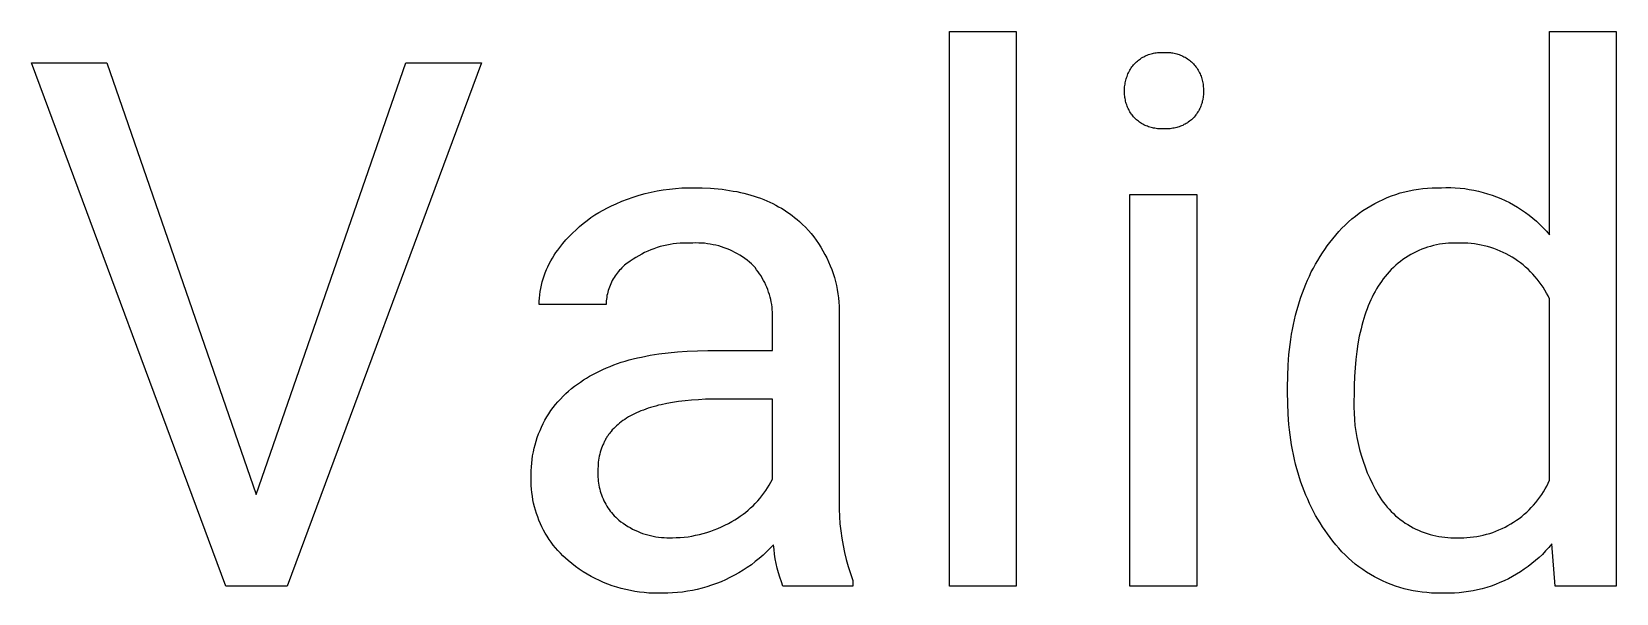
# Model space of a CAD drawing. Header units: millimetres. Extents: x -1656 to 3995, y -637 to 3312.
# Drawn here: x 2399.6 to 2512.8, y -387.8 to -347.7 of the extents above; entities that cross this region are included whole.
import ezdxf

# ---------------------------------------------------------------- set-up
doc = ezdxf.new("R2010")
doc.units = ezdxf.units.MM
doc.header["$MEASUREMENT"] = 0
doc.layers.add('Domyślny', color=7, linetype='Continuous', true_color=0x000000)

msp = doc.modelspace()

# ---------------------------------------------------------------- linework, layer by layer
at = {"layer": 'Domyślny'}
for p, q in [((2465.15, -387.29), (2465.15, -347.7)), ((2465.15, -347.7), (2469.91, -347.7)), ((2469.91, -347.7), (2469.91, -387.29)), ((2508.03, -362.2), (2508.03, -347.7)), ((2508.03, -347.7), (2512.79, -347.7)), ((2512.79, -347.7), (2512.79, -387.29)), ((2478.43, -349.92), (2478.5, -349.86)), ((2478.5, -349.86), (2478.57, -349.8)), ((2478.57, -349.8), (2478.64, -349.74)), ((2478.64, -349.74), (2478.72, -349.68)), ((2478.72, -349.68), (2478.79, -349.63)), ((2478.79, -349.63), (2478.87, -349.58)), ((2478.87, -349.58), (2478.95, -349.53)), ((2478.95, -349.53), (2479.03, -349.49)), ((2479.03, -349.49), (2479.11, -349.45)), ((2479.11, -349.45), (2479.2, -349.41)), ((2479.2, -349.41), (2479.28, -349.37)), ((2479.28, -349.37), (2479.37, -349.34)), ((2479.37, -349.34), (2479.46, -349.31)), ((2479.46, -349.31), (2479.55, -349.28)), ((2479.55, -349.28), (2479.64, -349.26)), ((2479.64, -349.26), (2479.73, -349.24)), ((2479.73, -349.24), (2479.82, -349.22)), ((2479.82, -349.22), (2479.91, -349.21)), ((2479.91, -349.21), (2480, -349.2)), ((2480, -349.2), (2480.09, -349.19)), ((2480.09, -349.19), (2480.18, -349.18)), ((2480.18, -349.18), (2480.28, -349.18)), ((2480.28, -349.18), (2480.37, -349.18)), ((2480.37, -349.18), (2480.46, -349.19)), ((2480.46, -349.19), (2480.56, -349.18)), ((2480.56, -349.18), (2480.65, -349.18)), ((2480.65, -349.18), (2480.74, -349.18)), ((2480.74, -349.18), (2480.83, -349.19)), ((2480.83, -349.19), (2480.93, -349.2)), ((2480.93, -349.2), (2481.02, -349.21)), ((2481.02, -349.21), (2481.11, -349.22)), ((2481.11, -349.22), (2481.2, -349.24)), ((2481.2, -349.24), (2481.29, -349.26)), ((2481.29, -349.26), (2481.38, -349.28)), ((2481.38, -349.28), (2481.47, -349.31)), ((2481.47, -349.31), (2481.56, -349.34)), ((2481.56, -349.34), (2481.65, -349.37)), ((2481.65, -349.37), (2481.73, -349.41)), ((2481.73, -349.41), (2481.82, -349.45)), ((2481.82, -349.45), (2481.9, -349.49)), ((2481.9, -349.49), (2481.98, -349.53)), ((2481.98, -349.53), (2482.06, -349.58)), ((2482.06, -349.58), (2482.14, -349.63)), ((2482.14, -349.63), (2482.22, -349.68)), ((2482.22, -349.68), (2482.29, -349.74)), ((2482.29, -349.74), (2482.37, -349.8)), ((2482.37, -349.8), (2482.44, -349.86)), ((2482.44, -349.86), (2482.51, -349.92)), ((2413.43, -387.29), (2399.56, -349.93)), ((2399.56, -349.93), (2404.94, -349.93)), ((2404.94, -349.93), (2415.6, -380.75)), ((2415.6, -380.75), (2426.3, -349.93)), ((2431.71, -349.93), (2417.81, -387.29)), ((2426.3, -349.93), (2431.71, -349.93)), ((2477.77, -351.08), (2477.79, -350.99)), ((2477.79, -350.99), (2477.83, -350.9)), ((2477.83, -350.9), (2477.86, -350.8)), ((2477.86, -350.8), (2477.9, -350.72)), ((2477.9, -350.72), (2477.94, -350.63)), ((2477.94, -350.63), (2477.98, -350.54)), ((2477.98, -350.54), (2478.03, -350.46)), ((2478.03, -350.46), (2478.08, -350.37)), ((2478.08, -350.37), (2478.13, -350.29)), ((2478.13, -350.29), (2478.18, -350.21)), ((2478.18, -350.21), (2478.24, -350.14)), ((2478.24, -350.14), (2478.3, -350.06)), ((2478.3, -350.06), (2478.37, -349.99)), ((2478.37, -349.99), (2478.43, -349.92)), ((2482.51, -349.92), (2482.57, -349.99)), ((2482.57, -349.99), (2482.64, -350.06)), ((2482.64, -350.06), (2482.7, -350.13)), ((2482.7, -350.13), (2482.75, -350.21)), ((2482.75, -350.21), (2482.81, -350.29)), ((2482.81, -350.29), (2482.86, -350.37)), ((2482.86, -350.37), (2482.91, -350.46)), ((2482.91, -350.46), (2482.96, -350.54)), ((2482.96, -350.54), (2483, -350.63)), ((2483, -350.63), (2483.05, -350.71)), ((2483.05, -350.71), (2483.08, -350.8)), ((2483.08, -350.8), (2483.12, -350.89)), ((2483.12, -350.89), (2483.15, -350.98)), ((2483.15, -350.98), (2483.18, -351.08)), ((2477.66, -351.65), (2477.67, -351.55)), ((2477.66, -351.75), (2477.66, -351.65)), ((2477.66, -351.84), (2477.66, -351.75)), ((2477.66, -351.94), (2477.66, -351.84)), ((2477.66, -352.03), (2477.66, -351.94)), ((2477.66, -352.12), (2477.66, -352.03)), ((2477.66, -352.21), (2477.66, -352.12)), ((2477.67, -351.55), (2477.69, -351.46)), ((2477.69, -351.46), (2477.7, -351.36)), ((2477.7, -351.36), (2477.72, -351.27)), ((2477.72, -351.27), (2477.74, -351.17)), ((2477.74, -351.17), (2477.77, -351.08)), ((2483.18, -351.08), (2483.2, -351.17)), ((2483.2, -351.17), (2483.23, -351.26)), ((2483.23, -351.26), (2483.25, -351.36)), ((2483.25, -351.36), (2483.26, -351.46)), ((2483.26, -351.46), (2483.27, -351.55)), ((2483.27, -351.55), (2483.28, -351.65)), ((2483.28, -351.65), (2483.29, -351.74)), ((2483.29, -351.74), (2483.29, -351.84)), ((2483.29, -351.84), (2483.29, -351.94)), ((2483.29, -351.94), (2483.29, -352.03)), ((2483.29, -352.03), (2483.29, -352.12)), ((2483.29, -352.12), (2483.29, -352.21)), ((2477.67, -352.3), (2477.66, -352.21)), ((2477.68, -352.39), (2477.67, -352.3)), ((2477.69, -352.48), (2477.68, -352.39)), ((2477.71, -352.57), (2477.69, -352.48)), ((2477.73, -352.66), (2477.71, -352.57)), ((2477.75, -352.75), (2477.73, -352.66)), ((2477.78, -352.84), (2477.75, -352.75)), ((2477.81, -352.93), (2477.78, -352.84)), ((2477.84, -353.01), (2477.81, -352.93)), ((2477.87, -353.1), (2477.84, -353.01)), ((2477.91, -353.18), (2477.87, -353.1)), ((2477.95, -353.26), (2477.91, -353.18)), ((2477.99, -353.34), (2477.95, -353.26)), ((2482.99, -353.26), (2482.95, -353.35)), ((2483.03, -353.18), (2482.99, -353.26)), ((2483.07, -353.1), (2483.03, -353.18)), ((2483.1, -353.01), (2483.07, -353.1)), ((2483.14, -352.93), (2483.1, -353.01)), ((2483.17, -352.84), (2483.14, -352.93)), ((2483.19, -352.75), (2483.17, -352.84)), ((2483.21, -352.67), (2483.19, -352.75)), ((2483.24, -352.58), (2483.21, -352.67)), ((2483.25, -352.49), (2483.24, -352.58)), ((2483.27, -352.4), (2483.25, -352.49)), ((2483.28, -352.3), (2483.27, -352.4)), ((2483.29, -352.21), (2483.28, -352.3)), ((2478.04, -353.42), (2477.99, -353.34)), ((2478.09, -353.5), (2478.04, -353.42)), ((2478.14, -353.58), (2478.09, -353.5)), ((2478.19, -353.65), (2478.14, -353.58)), ((2478.25, -353.72), (2478.19, -353.65)), ((2478.3, -353.79), (2478.25, -353.72)), ((2478.37, -353.86), (2478.3, -353.79)), ((2478.43, -353.93), (2478.37, -353.86)), ((2478.5, -353.99), (2478.43, -353.93)), ((2478.57, -354.05), (2478.5, -353.99)), ((2478.64, -354.1), (2478.57, -354.05)), ((2478.72, -354.16), (2478.64, -354.1)), ((2478.8, -354.21), (2478.72, -354.16)), ((2478.87, -354.26), (2478.8, -354.21)), ((2478.95, -354.3), (2478.87, -354.26)), ((2479.04, -354.35), (2478.95, -354.3)), ((2479.12, -354.39), (2479.04, -354.35)), ((2479.2, -354.42), (2479.12, -354.39)), ((2481.81, -354.39), (2481.73, -354.42)), ((2481.9, -354.34), (2481.81, -354.39)), ((2481.98, -354.3), (2481.9, -354.34)), ((2482.06, -354.26), (2481.98, -354.3)), ((2482.14, -354.21), (2482.06, -354.26)), ((2482.21, -354.16), (2482.14, -354.21)), ((2482.29, -354.1), (2482.21, -354.16)), ((2482.36, -354.05), (2482.29, -354.1)), ((2482.43, -353.99), (2482.36, -354.05)), ((2482.5, -353.93), (2482.43, -353.99)), ((2482.57, -353.86), (2482.5, -353.93)), ((2482.63, -353.8), (2482.57, -353.86)), ((2482.69, -353.72), (2482.63, -353.8)), ((2482.75, -353.65), (2482.69, -353.72)), ((2482.8, -353.58), (2482.75, -353.65)), ((2482.85, -353.5), (2482.8, -353.58)), ((2482.9, -353.42), (2482.85, -353.5)), ((2482.95, -353.35), (2482.9, -353.42)), ((2479.29, -354.46), (2479.2, -354.42)), ((2479.37, -354.49), (2479.29, -354.46)), ((2479.46, -354.52), (2479.37, -354.49)), ((2479.55, -354.54), (2479.46, -354.52)), ((2479.64, -354.57), (2479.55, -354.54)), ((2479.73, -354.59), (2479.64, -354.57)), ((2479.82, -354.6), (2479.73, -354.59)), ((2479.91, -354.62), (2479.82, -354.6)), ((2480, -354.63), (2479.91, -354.62)), ((2480.09, -354.63), (2480, -354.63)), ((2480.19, -354.64), (2480.09, -354.63)), ((2480.28, -354.64), (2480.19, -354.64)), ((2480.37, -354.64), (2480.28, -354.64)), ((2480.46, -354.63), (2480.37, -354.64)), ((2480.55, -354.64), (2480.46, -354.63)), ((2480.65, -354.64), (2480.55, -354.64)), ((2480.74, -354.64), (2480.65, -354.64)), ((2480.83, -354.63), (2480.74, -354.64)), ((2480.92, -354.63), (2480.83, -354.63)), ((2481.02, -354.62), (2480.92, -354.63)), ((2481.11, -354.6), (2481.02, -354.62)), ((2481.2, -354.59), (2481.11, -354.6)), ((2481.29, -354.57), (2481.2, -354.59)), ((2481.38, -354.54), (2481.29, -354.57)), ((2481.47, -354.52), (2481.38, -354.54)), ((2481.56, -354.49), (2481.47, -354.52)), ((2481.64, -354.46), (2481.56, -354.49)), ((2481.73, -354.42), (2481.64, -354.46)), ((2444.69, -359), (2445.13, -358.94)), ((2445.13, -358.94), (2445.57, -358.89)), ((2445.57, -358.89), (2446.01, -358.86)), ((2446.01, -358.86), (2446.45, -358.84)), ((2446.45, -358.84), (2446.89, -358.84)), ((2446.89, -358.84), (2447.48, -358.85)), ((2447.48, -358.85), (2448.06, -358.88)), ((2448.06, -358.88), (2448.34, -358.9)), ((2448.34, -358.9), (2448.62, -358.92)), ((2448.62, -358.92), (2448.89, -358.95)), ((2498.65, -358.94), (2498.97, -358.9)), ((2498.97, -358.9), (2499.3, -358.87)), ((2499.3, -358.87), (2499.63, -358.85)), ((2499.63, -358.85), (2499.96, -358.84)), ((2499.96, -358.84), (2500.29, -358.84)), ((2500.29, -358.84), (2500.62, -358.83)), ((2500.62, -358.83), (2500.96, -358.83)), ((2500.96, -358.83), (2501.29, -358.85)), ((2501.29, -358.85), (2501.63, -358.87)), ((2501.63, -358.87), (2501.96, -358.91)), ((2501.96, -358.91), (2502.29, -358.96)), ((2441, -360.13), (2441.32, -359.99)), ((2441.32, -359.99), (2441.72, -359.81)), ((2441.72, -359.81), (2442.13, -359.66)), ((2442.13, -359.66), (2442.55, -359.51)), ((2442.55, -359.51), (2442.97, -359.38)), ((2442.97, -359.38), (2443.4, -359.26)), ((2443.4, -359.26), (2443.82, -359.16)), ((2443.82, -359.16), (2444.26, -359.07)), ((2444.26, -359.07), (2444.69, -359)), ((2448.89, -358.95), (2449.16, -358.99)), ((2449.16, -358.99), (2449.43, -359.03)), ((2449.43, -359.03), (2449.69, -359.08)), ((2449.69, -359.08), (2449.95, -359.12)), ((2449.95, -359.12), (2450.2, -359.18)), ((2450.2, -359.18), (2450.45, -359.24)), ((2450.45, -359.24), (2450.7, -359.3)), ((2450.7, -359.3), (2450.94, -359.37)), ((2450.94, -359.37), (2451.18, -359.44)), ((2451.18, -359.44), (2451.41, -359.52)), ((2451.41, -359.52), (2451.64, -359.6)), ((2451.64, -359.6), (2451.87, -359.69)), ((2451.87, -359.69), (2452.09, -359.78)), ((2452.09, -359.78), (2452.31, -359.88)), ((2452.31, -359.88), (2452.52, -359.98)), ((2452.52, -359.98), (2452.73, -360.09)), ((2478.04, -387.29), (2478.04, -359.33)), ((2478.04, -359.33), (2482.81, -359.33)), ((2482.81, -359.33), (2482.81, -387.29)), ((2495.25, -360.13), (2495.54, -359.97)), ((2495.54, -359.97), (2495.83, -359.82)), ((2495.83, -359.82), (2496.13, -359.68)), ((2496.13, -359.68), (2496.43, -359.55)), ((2496.43, -359.55), (2496.74, -359.43)), ((2496.74, -359.43), (2497.05, -359.32)), ((2497.05, -359.32), (2497.36, -359.22)), ((2497.36, -359.22), (2497.68, -359.14)), ((2497.68, -359.14), (2498, -359.06)), ((2498, -359.06), (2498.32, -359)), ((2498.32, -359), (2498.65, -358.94)), ((2502.29, -358.96), (2502.62, -359.02)), ((2502.62, -359.02), (2502.95, -359.09)), ((2502.95, -359.09), (2503.28, -359.18)), ((2503.28, -359.18), (2503.6, -359.27)), ((2503.6, -359.27), (2503.92, -359.38)), ((2503.92, -359.38), (2504.23, -359.5)), ((2504.23, -359.5), (2504.54, -359.62)), ((2504.54, -359.62), (2504.85, -359.76)), ((2504.85, -359.76), (2505.15, -359.91)), ((2505.15, -359.91), (2505.45, -360.07)), ((2438.98, -361.39), (2439.25, -361.18)), ((2439.25, -361.18), (2439.52, -360.98)), ((2439.52, -360.98), (2439.81, -360.79)), ((2439.81, -360.79), (2440.1, -360.61)), ((2440.1, -360.61), (2440.39, -360.44)), ((2440.39, -360.44), (2440.7, -360.28)), ((2440.7, -360.28), (2441, -360.13)), ((2452.73, -360.09), (2452.93, -360.2)), ((2452.93, -360.2), (2453.14, -360.31)), ((2453.14, -360.31), (2453.33, -360.43)), ((2453.33, -360.43), (2453.53, -360.56)), ((2453.53, -360.56), (2453.71, -360.69)), ((2453.71, -360.69), (2453.9, -360.82)), ((2453.9, -360.82), (2454.08, -360.96)), ((2454.08, -360.96), (2454.26, -361.11)), ((2454.26, -361.11), (2454.43, -361.25)), ((2493.66, -361.29), (2493.9, -361.07)), ((2493.9, -361.07), (2494.16, -360.87)), ((2494.16, -360.87), (2494.42, -360.67)), ((2494.42, -360.67), (2494.69, -360.48)), ((2494.69, -360.48), (2494.97, -360.3)), ((2494.97, -360.3), (2495.25, -360.13)), ((2505.45, -360.07), (2505.74, -360.24)), ((2505.74, -360.24), (2506.02, -360.42)), ((2506.02, -360.42), (2506.3, -360.61)), ((2506.3, -360.61), (2506.57, -360.81)), ((2506.57, -360.81), (2506.83, -361.02)), ((2506.83, -361.02), (2507.09, -361.24)), ((2437.74, -362.57), (2437.97, -362.32)), ((2437.97, -362.32), (2438.21, -362.08)), ((2438.21, -362.08), (2438.46, -361.84)), ((2438.46, -361.84), (2438.71, -361.61)), ((2438.71, -361.61), (2438.98, -361.39)), ((2454.43, -361.25), (2454.64, -361.46)), ((2454.64, -361.46), (2454.85, -361.67)), ((2454.85, -361.67), (2455.06, -361.89)), ((2455.06, -361.89), (2455.25, -362.12)), ((2455.25, -362.12), (2455.44, -362.35)), ((2492.53, -362.49), (2492.74, -362.23)), ((2492.74, -362.23), (2492.96, -361.98)), ((2492.96, -361.98), (2493.18, -361.74)), ((2493.18, -361.74), (2493.41, -361.51)), ((2493.41, -361.51), (2493.66, -361.29)), ((2507.09, -361.24), (2507.33, -361.47)), ((2507.33, -361.47), (2507.57, -361.7)), ((2507.57, -361.7), (2507.81, -361.94)), ((2507.81, -361.94), (2508.03, -362.2)), ((2437.02, -363.47), (2437.16, -363.29)), ((2437.16, -363.29), (2437.3, -363.1)), ((2437.3, -363.1), (2437.52, -362.83)), ((2437.52, -362.83), (2437.74, -362.57)), ((2443.58, -363.38), (2443.36, -363.47)), ((2443.8, -363.28), (2443.58, -363.38)), ((2444.02, -363.2), (2443.8, -363.28)), ((2444.25, -363.12), (2444.02, -363.2)), ((2444.48, -363.05), (2444.25, -363.12)), ((2444.71, -362.99), (2444.48, -363.05)), ((2444.94, -362.94), (2444.71, -362.99)), ((2445.18, -362.9), (2444.94, -362.94)), ((2445.41, -362.86), (2445.18, -362.9)), ((2445.65, -362.83), (2445.41, -362.86)), ((2445.89, -362.81), (2445.65, -362.83)), ((2446.13, -362.8), (2445.89, -362.81)), ((2446.37, -362.79), (2446.13, -362.8)), ((2446.61, -362.8), (2446.37, -362.79)), ((2446.81, -362.79), (2446.61, -362.8)), ((2447.02, -362.78), (2446.81, -362.79)), ((2447.23, -362.79), (2447.02, -362.78)), ((2447.43, -362.8), (2447.23, -362.79)), ((2447.64, -362.81), (2447.43, -362.8)), ((2447.85, -362.84), (2447.64, -362.81)), ((2448.05, -362.87), (2447.85, -362.84)), ((2448.26, -362.91), (2448.05, -362.87)), ((2448.46, -362.95), (2448.26, -362.91)), ((2448.66, -363), (2448.46, -362.95)), ((2448.86, -363.06), (2448.66, -363)), ((2449.05, -363.13), (2448.86, -363.06)), ((2449.25, -363.2), (2449.05, -363.13)), ((2449.44, -363.28), (2449.25, -363.2)), ((2449.63, -363.37), (2449.44, -363.28)), ((2449.81, -363.46), (2449.63, -363.37)), ((2449.99, -363.56), (2449.81, -363.46)), ((2455.44, -362.35), (2455.61, -362.59)), ((2455.61, -362.59), (2455.78, -362.83)), ((2455.78, -362.83), (2455.95, -363.08)), ((2455.95, -363.08), (2456.1, -363.34)), ((2456.1, -363.34), (2456.24, -363.6)), ((2491.79, -363.5), (2491.96, -363.25)), ((2491.96, -363.25), (2492.14, -362.99)), ((2492.14, -362.99), (2492.33, -362.75)), ((2492.33, -362.75), (2492.53, -362.49)), ((2498.49, -363.42), (2498.29, -363.51)), ((2498.69, -363.32), (2498.49, -363.42)), ((2498.89, -363.24), (2498.69, -363.32)), ((2499.1, -363.16), (2498.89, -363.24)), ((2499.3, -363.09), (2499.1, -363.16)), ((2499.51, -363.03), (2499.3, -363.09)), ((2499.73, -362.97), (2499.51, -363.03)), ((2499.94, -362.93), (2499.73, -362.97)), ((2500.16, -362.88), (2499.94, -362.93)), ((2500.37, -362.85), (2500.16, -362.88)), ((2500.59, -362.83), (2500.37, -362.85)), ((2500.81, -362.81), (2500.59, -362.83)), ((2501.03, -362.8), (2500.81, -362.81)), ((2501.25, -362.79), (2501.03, -362.8)), ((2501.47, -362.8), (2501.25, -362.79)), ((2501.71, -362.79), (2501.47, -362.8)), ((2501.95, -362.8), (2501.71, -362.79)), ((2502.19, -362.81), (2501.95, -362.8)), ((2502.42, -362.83), (2502.19, -362.81)), ((2502.66, -362.86), (2502.42, -362.83)), ((2502.9, -362.89), (2502.66, -362.86)), ((2503.13, -362.94), (2502.9, -362.89)), ((2503.36, -362.99), (2503.13, -362.94)), ((2503.6, -363.05), (2503.36, -362.99)), ((2503.83, -363.12), (2503.6, -363.05)), ((2504.05, -363.19), (2503.83, -363.12)), ((2504.28, -363.28), (2504.05, -363.19)), ((2504.5, -363.37), (2504.28, -363.28)), ((2504.71, -363.47), (2504.5, -363.37)), ((2436.35, -364.69), (2436.45, -364.48)), ((2436.45, -364.48), (2436.55, -364.27)), ((2436.55, -364.27), (2436.66, -364.07)), ((2436.66, -364.07), (2436.77, -363.87)), ((2436.77, -363.87), (2436.89, -363.67)), ((2436.89, -363.67), (2437.02, -363.47)), ((2441.74, -364.56), (2441.65, -364.65)), ((2441.83, -364.47), (2441.74, -364.56)), ((2441.93, -364.38), (2441.83, -364.47)), ((2442.02, -364.3), (2441.93, -364.38)), ((2442.12, -364.23), (2442.02, -364.3)), ((2442.23, -364.15), (2442.12, -364.23)), ((2442.33, -364.08), (2442.23, -364.15)), ((2442.53, -363.94), (2442.33, -364.08)), ((2442.73, -363.82), (2442.53, -363.94)), ((2442.94, -363.7), (2442.73, -363.82)), ((2443.15, -363.58), (2442.94, -363.7)), ((2443.36, -363.47), (2443.15, -363.58)), ((2450.17, -363.67), (2449.99, -363.56)), ((2450.35, -363.78), (2450.17, -363.67)), ((2450.52, -363.9), (2450.35, -363.78)), ((2450.69, -364.02), (2450.52, -363.9)), ((2450.85, -364.15), (2450.69, -364.02)), ((2451, -364.28), (2450.85, -364.15)), ((2451.13, -364.42), (2451, -364.28)), ((2451.25, -364.55), (2451.13, -364.42)), ((2451.36, -364.7), (2451.25, -364.55)), ((2456.24, -363.6), (2456.38, -363.86)), ((2456.38, -363.86), (2456.51, -364.13)), ((2456.51, -364.13), (2456.62, -364.41)), ((2456.62, -364.41), (2456.73, -364.69)), ((2491, -364.86), (2491.15, -364.58)), ((2491.15, -364.58), (2491.3, -364.3)), ((2491.3, -364.3), (2491.46, -364.03)), ((2491.46, -364.03), (2491.62, -363.76)), ((2491.62, -363.76), (2491.79, -363.5)), ((2496.87, -364.53), (2496.71, -364.69)), ((2497.03, -364.38), (2496.87, -364.53)), ((2497.2, -364.24), (2497.03, -364.38)), ((2497.37, -364.1), (2497.2, -364.24)), ((2497.55, -363.97), (2497.37, -364.1)), ((2497.73, -363.85), (2497.55, -363.97)), ((2497.91, -363.73), (2497.73, -363.85)), ((2498.1, -363.62), (2497.91, -363.73)), ((2498.29, -363.51), (2498.1, -363.62)), ((2504.93, -363.57), (2504.71, -363.47)), ((2505.14, -363.69), (2504.93, -363.57)), ((2505.35, -363.81), (2505.14, -363.69)), ((2505.55, -363.93), (2505.35, -363.81)), ((2505.74, -364.07), (2505.55, -363.93)), ((2505.94, -364.21), (2505.74, -364.07)), ((2506.13, -364.36), (2505.94, -364.21)), ((2506.31, -364.51), (2506.13, -364.36)), ((2506.49, -364.67), (2506.31, -364.51)), ((2435.99, -365.8), (2436.05, -365.57)), ((2436.05, -365.57), (2436.11, -365.35)), ((2436.11, -365.35), (2436.18, -365.13)), ((2436.18, -365.13), (2436.26, -364.91)), ((2436.26, -364.91), (2436.35, -364.69)), ((2440.94, -365.7), (2440.89, -365.82)), ((2441, -365.58), (2440.94, -365.7)), ((2441.05, -365.47), (2441, -365.58)), ((2441.12, -365.36), (2441.05, -365.47)), ((2441.18, -365.25), (2441.12, -365.36)), ((2441.25, -365.14), (2441.18, -365.25)), ((2441.32, -365.04), (2441.25, -365.14)), ((2441.4, -364.94), (2441.32, -365.04)), ((2441.48, -364.84), (2441.4, -364.94)), ((2441.56, -364.74), (2441.48, -364.84)), ((2441.65, -364.65), (2441.56, -364.74)), ((2451.47, -364.84), (2451.36, -364.7)), ((2451.58, -364.99), (2451.47, -364.84)), ((2451.68, -365.14), (2451.58, -364.99)), ((2451.77, -365.3), (2451.68, -365.14)), ((2451.86, -365.46), (2451.77, -365.3)), ((2451.95, -365.62), (2451.86, -365.46)), ((2452.02, -365.79), (2451.95, -365.62)), ((2456.73, -364.69), (2456.83, -364.97)), ((2456.83, -364.97), (2456.92, -365.25)), ((2456.92, -365.25), (2456.99, -365.54)), ((2456.99, -365.54), (2457.06, -365.83)), ((2490.6, -365.73), (2490.73, -365.44)), ((2490.73, -365.44), (2490.86, -365.15)), ((2490.86, -365.15), (2491, -364.86)), ((2495.89, -365.7), (2495.78, -365.88)), ((2496.01, -365.53), (2495.89, -365.7)), ((2496.14, -365.35), (2496.01, -365.53)), ((2496.28, -365.18), (2496.14, -365.35)), ((2496.42, -365.01), (2496.28, -365.18)), ((2496.56, -364.85), (2496.42, -365.01)), ((2496.71, -364.69), (2496.56, -364.85)), ((2506.66, -364.84), (2506.49, -364.67)), ((2506.82, -365.01), (2506.66, -364.84)), ((2506.98, -365.19), (2506.82, -365.01)), ((2507.14, -365.37), (2506.98, -365.19)), ((2507.29, -365.56), (2507.14, -365.37)), ((2507.43, -365.75), (2507.29, -365.56)), ((2435.83, -366.95), (2435.85, -366.72)), ((2435.85, -366.72), (2435.87, -366.49)), ((2435.87, -366.49), (2435.9, -366.26)), ((2435.9, -366.26), (2435.94, -366.03)), ((2435.94, -366.03), (2435.99, -365.8)), ((2440.64, -366.8), (2440.62, -366.93)), ((2440.65, -366.67), (2440.64, -366.8)), ((2440.67, -366.55), (2440.65, -366.67)), ((2440.7, -366.42), (2440.67, -366.55)), ((2440.73, -366.3), (2440.7, -366.42)), ((2440.76, -366.18), (2440.73, -366.3)), ((2440.8, -366.06), (2440.76, -366.18)), ((2440.84, -365.94), (2440.8, -366.06)), ((2440.89, -365.82), (2440.84, -365.94)), ((2452.1, -365.95), (2452.02, -365.79)), ((2452.16, -366.12), (2452.1, -365.95)), ((2452.22, -366.3), (2452.16, -366.12)), ((2452.28, -366.47), (2452.22, -366.3)), ((2452.33, -366.65), (2452.28, -366.47)), ((2452.37, -366.82), (2452.33, -366.65)), ((2452.41, -367), (2452.37, -366.82)), ((2457.06, -365.83), (2457.12, -366.12)), ((2457.12, -366.12), (2457.17, -366.42)), ((2457.17, -366.42), (2457.21, -366.71)), ((2457.21, -366.71), (2457.24, -367.01)), ((2490.15, -366.97), (2490.26, -366.65)), ((2490.26, -366.65), (2490.37, -366.34)), ((2490.37, -366.34), (2490.48, -366.03)), ((2490.48, -366.03), (2490.6, -365.73)), ((2495.25, -366.85), (2495.16, -367.06)), ((2495.35, -366.65), (2495.25, -366.85)), ((2495.45, -366.45), (2495.35, -366.65)), ((2495.56, -366.26), (2495.45, -366.45)), ((2495.66, -366.07), (2495.56, -366.26)), ((2495.78, -365.88), (2495.66, -366.07)), ((2507.56, -365.95), (2507.43, -365.75)), ((2507.69, -366.15), (2507.56, -365.95)), ((2507.81, -366.36), (2507.69, -366.15)), ((2507.92, -366.57), (2507.81, -366.36)), ((2508.03, -366.78), (2507.92, -366.57)), ((2508.03, -379.72), (2508.03, -366.78)), ((2435.82, -367.18), (2435.83, -366.95)), ((2440.61, -367.18), (2435.82, -367.18)), ((2440.62, -366.93), (2440.61, -367.05)), ((2440.61, -367.05), (2440.61, -367.18)), ((2452.44, -367.18), (2452.41, -367)), ((2452.47, -367.36), (2452.44, -367.18)), ((2452.48, -367.54), (2452.47, -367.36)), ((2452.5, -367.73), (2452.48, -367.54)), ((2452.5, -367.91), (2452.5, -367.73)), ((2452.5, -368.09), (2452.5, -367.91)), ((2457.24, -367.01), (2457.25, -367.31)), ((2457.25, -367.31), (2457.26, -367.6)), ((2457.26, -367.6), (2457.26, -367.9)), ((2457.26, -367.9), (2457.26, -380.76)), ((2489.8, -368.28), (2489.88, -367.94)), ((2489.88, -367.94), (2489.96, -367.61)), ((2489.96, -367.61), (2490.05, -367.29)), ((2490.05, -367.29), (2490.15, -366.97)), ((2494.82, -367.95), (2494.75, -368.19)), ((2494.9, -367.72), (2494.82, -367.95)), ((2494.98, -367.5), (2494.9, -367.72)), ((2495.07, -367.28), (2494.98, -367.5)), ((2495.16, -367.06), (2495.07, -367.28)), ((2452.5, -368.27), (2452.5, -368.09)), ((2452.5, -370.47), (2452.5, -368.27)), ((2489.59, -369.31), (2489.65, -368.96)), ((2489.65, -368.96), (2489.72, -368.62)), ((2489.72, -368.62), (2489.8, -368.28)), ((2494.55, -368.92), (2494.49, -369.18)), ((2494.61, -368.67), (2494.55, -368.92)), ((2494.68, -368.43), (2494.61, -368.67)), ((2494.75, -368.19), (2494.68, -368.43)), ((2489.4, -370.76), (2489.48, -370.03)), ((2489.48, -370.03), (2489.53, -369.67)), ((2489.53, -369.67), (2489.59, -369.31)), ((2494.33, -369.98), (2494.25, -370.53)), ((2494.43, -369.44), (2494.33, -369.98)), ((2494.49, -369.18), (2494.43, -369.44)), ((2441.42, -371.4), (2441.69, -371.31)), ((2441.69, -371.31), (2441.97, -371.23)), ((2441.97, -371.23), (2442.25, -371.14)), ((2442.25, -371.14), (2442.54, -371.07)), ((2442.54, -371.07), (2442.84, -370.99)), ((2442.84, -370.99), (2443.13, -370.93)), ((2443.13, -370.93), (2443.44, -370.86)), ((2443.44, -370.86), (2443.75, -370.81)), ((2443.75, -370.81), (2444.38, -370.7)), ((2444.38, -370.7), (2445.04, -370.62)), ((2445.04, -370.62), (2445.71, -370.55)), ((2445.71, -370.55), (2446.41, -370.51)), ((2446.41, -370.51), (2447.13, -370.48)), ((2447.13, -370.48), (2447.87, -370.47)), ((2447.87, -370.47), (2452.5, -370.47)), ((2489.34, -371.51), (2489.4, -370.76)), ((2494.18, -371.11), (2494.13, -371.71)), ((2494.25, -370.53), (2494.18, -371.11)), ((2438.99, -372.57), (2439.21, -372.44)), ((2439.21, -372.44), (2439.43, -372.3)), ((2439.43, -372.3), (2439.66, -372.17)), ((2439.66, -372.17), (2439.9, -372.05)), ((2439.9, -372.05), (2440.14, -371.93)), ((2440.14, -371.93), (2440.38, -371.82)), ((2440.38, -371.82), (2440.64, -371.71)), ((2440.64, -371.71), (2440.89, -371.6)), ((2440.89, -371.6), (2441.15, -371.5)), ((2441.15, -371.5), (2441.42, -371.4)), ((2489.29, -373.08), (2489.31, -372.29)), ((2489.31, -372.29), (2489.34, -371.51)), ((2494.09, -372.33), (2494.07, -372.97)), ((2494.13, -371.71), (2494.09, -372.33)), ((2437.54, -373.73), (2437.73, -373.54)), ((2437.73, -373.54), (2437.93, -373.36)), ((2437.93, -373.36), (2438.13, -373.19)), ((2438.13, -373.19), (2438.35, -373.02)), ((2438.35, -373.02), (2438.56, -372.86)), ((2438.56, -372.86), (2438.77, -372.72)), ((2438.77, -372.72), (2438.99, -372.57)), ((2489.29, -373.44), (2489.29, -373.08)), ((2489.31, -374.23), (2489.29, -373.44)), ((2494.06, -373.63), (2494.04, -374.06)), ((2494.07, -372.97), (2494.06, -373.63)), ((2436.52, -374.99), (2436.67, -374.76)), ((2436.67, -374.76), (2436.83, -374.54)), ((2436.83, -374.54), (2437, -374.33)), ((2437, -374.33), (2437.17, -374.13)), ((2437.17, -374.13), (2437.35, -373.93)), ((2437.35, -373.93), (2437.54, -373.73)), ((2443.1, -374.78), (2442.94, -374.85)), ((2443.27, -374.72), (2443.1, -374.78)), ((2443.44, -374.65), (2443.27, -374.72)), ((2443.61, -374.59), (2443.44, -374.65)), ((2443.79, -374.54), (2443.61, -374.59)), ((2443.97, -374.48), (2443.79, -374.54)), ((2444.15, -374.43), (2443.97, -374.48)), ((2444.34, -374.38), (2444.15, -374.43)), ((2444.54, -374.34), (2444.34, -374.38)), ((2444.94, -374.25), (2444.54, -374.34)), ((2445.36, -374.18), (2444.94, -374.25)), ((2445.79, -374.11), (2445.36, -374.18)), ((2446.25, -374.06), (2445.79, -374.11)), ((2446.72, -374.01), (2446.25, -374.06)), ((2447.2, -373.98), (2446.72, -374.01)), ((2447.71, -373.95), (2447.2, -373.98)), ((2448.23, -373.94), (2447.71, -373.95)), ((2448.77, -373.93), (2448.23, -373.94)), ((2452.5, -373.93), (2448.77, -373.93)), ((2452.5, -379.65), (2452.5, -373.93)), ((2489.34, -375), (2489.31, -374.23)), ((2494.04, -374.06), (2494.04, -374.5)), ((2494.04, -374.5), (2494.05, -374.94)), ((2436, -375.93), (2436.11, -375.68)), ((2436.11, -375.68), (2436.24, -375.45)), ((2436.24, -375.45), (2436.38, -375.21)), ((2436.38, -375.21), (2436.52, -374.99)), ((2441.35, -375.84), (2441.25, -375.94)), ((2441.46, -375.74), (2441.35, -375.84)), ((2441.57, -375.65), (2441.46, -375.74)), ((2441.69, -375.56), (2441.57, -375.65)), ((2441.81, -375.47), (2441.69, -375.56)), ((2441.94, -375.38), (2441.81, -375.47)), ((2442.07, -375.3), (2441.94, -375.38)), ((2442.2, -375.21), (2442.07, -375.3)), ((2442.34, -375.14), (2442.2, -375.21)), ((2442.49, -375.06), (2442.34, -375.14)), ((2442.63, -374.99), (2442.49, -375.06)), ((2442.79, -374.91), (2442.63, -374.99)), ((2442.94, -374.85), (2442.79, -374.91)), ((2489.4, -375.76), (2489.34, -375)), ((2489.44, -376.12), (2489.4, -375.76)), ((2494.05, -374.94), (2494.08, -375.38)), ((2494.08, -375.38), (2494.12, -375.81)), ((2494.12, -375.81), (2494.18, -376.24)), ((2435.53, -377.19), (2435.61, -376.93)), ((2435.61, -376.93), (2435.69, -376.67)), ((2435.69, -376.67), (2435.78, -376.42)), ((2435.78, -376.42), (2435.89, -376.17)), ((2435.89, -376.17), (2436, -375.93)), ((2440.47, -377), (2440.44, -377.06)), ((2440.5, -376.94), (2440.47, -377)), ((2440.53, -376.88), (2440.5, -376.94)), ((2440.56, -376.82), (2440.53, -376.88)), ((2440.6, -376.76), (2440.56, -376.82)), ((2440.63, -376.7), (2440.6, -376.76)), ((2440.67, -376.64), (2440.63, -376.7)), ((2440.71, -376.58), (2440.67, -376.64)), ((2440.75, -376.53), (2440.71, -376.58)), ((2440.79, -376.47), (2440.75, -376.53)), ((2440.83, -376.41), (2440.79, -376.47)), ((2440.87, -376.36), (2440.83, -376.41)), ((2440.92, -376.3), (2440.87, -376.36)), ((2440.96, -376.25), (2440.92, -376.3)), ((2441.05, -376.14), (2440.96, -376.25)), ((2441.15, -376.04), (2441.05, -376.14)), ((2441.25, -375.94), (2441.15, -376.04)), ((2489.49, -376.49), (2489.44, -376.12)), ((2489.54, -376.85), (2489.49, -376.49)), ((2489.59, -377.2), (2489.54, -376.85)), ((2494.18, -376.24), (2494.25, -376.68)), ((2494.25, -376.68), (2494.34, -377.1)), ((2435.32, -378.24), (2435.36, -377.98)), ((2435.36, -377.98), (2435.41, -377.71)), ((2435.41, -377.71), (2435.46, -377.45)), ((2435.46, -377.45), (2435.53, -377.19)), ((2440.09, -378.15), (2440.07, -378.29)), ((2440.12, -378), (2440.09, -378.15)), ((2440.15, -377.86), (2440.12, -378)), ((2440.19, -377.72), (2440.15, -377.86)), ((2440.23, -377.58), (2440.19, -377.72)), ((2440.28, -377.45), (2440.23, -377.58)), ((2440.33, -377.32), (2440.28, -377.45)), ((2440.35, -377.25), (2440.33, -377.32)), ((2440.38, -377.19), (2440.35, -377.25)), ((2440.41, -377.13), (2440.38, -377.19)), ((2440.44, -377.06), (2440.41, -377.13)), ((2489.66, -377.55), (2489.59, -377.2)), ((2489.72, -377.9), (2489.66, -377.55)), ((2489.8, -378.24), (2489.72, -377.9)), ((2494.34, -377.1), (2494.44, -377.53)), ((2494.44, -377.53), (2494.56, -377.95)), ((2494.56, -377.95), (2494.7, -378.37)), ((2435.25, -379.05), (2435.27, -378.78)), ((2435.25, -379.32), (2435.25, -379.05)), ((2435.26, -379.59), (2435.25, -379.32)), ((2435.27, -378.78), (2435.29, -378.51)), ((2435.29, -378.51), (2435.32, -378.24)), ((2440.02, -379.06), (2440.01, -379.21)), ((2440.01, -379.21), (2440.01, -379.35)), ((2440.03, -378.75), (2440.02, -378.9)), ((2440.02, -378.9), (2440.02, -379.06)), ((2440.04, -378.59), (2440.03, -378.75)), ((2440.05, -378.44), (2440.04, -378.59)), ((2440.07, -378.29), (2440.05, -378.44)), ((2489.88, -378.58), (2489.8, -378.24)), ((2489.96, -378.91), (2489.88, -378.58)), ((2490.06, -379.23), (2489.96, -378.91)), ((2490.16, -379.56), (2490.06, -379.23)), ((2494.7, -378.37), (2494.84, -378.78)), ((2494.84, -378.78), (2495, -379.19)), ((2495, -379.19), (2495.18, -379.59)), ((2435.26, -379.84), (2435.26, -379.59)), ((2435.26, -380.1), (2435.26, -379.84)), ((2435.28, -380.36), (2435.26, -380.1)), ((2435.3, -380.61), (2435.28, -380.36)), ((2440.01, -379.35), (2440.02, -379.5)), ((2440.02, -379.5), (2440.03, -379.65)), ((2440.03, -379.65), (2440.04, -379.79)), ((2440.04, -379.79), (2440.06, -379.94)), ((2440.06, -379.94), (2440.09, -380.08)), ((2440.09, -380.08), (2440.11, -380.22)), ((2440.11, -380.22), (2440.15, -380.37)), ((2440.15, -380.37), (2440.19, -380.51)), ((2452.02, -380.47), (2452.15, -380.27)), ((2452.15, -380.27), (2452.27, -380.07)), ((2452.27, -380.07), (2452.39, -379.86)), ((2452.39, -379.86), (2452.5, -379.65)), ((2490.26, -379.87), (2490.16, -379.56)), ((2490.37, -380.18), (2490.26, -379.87)), ((2490.49, -380.49), (2490.37, -380.18)), ((2495.18, -379.59), (2495.37, -379.98)), ((2495.37, -379.98), (2495.57, -380.37)), ((2495.57, -380.37), (2495.78, -380.75)), ((2507.59, -380.55), (2507.71, -380.35)), ((2507.71, -380.35), (2507.82, -380.14)), ((2507.82, -380.14), (2507.93, -379.93)), ((2507.93, -379.93), (2508.03, -379.72)), ((2435.34, -380.87), (2435.3, -380.61)), ((2435.38, -381.12), (2435.34, -380.87)), ((2435.43, -381.37), (2435.38, -381.12)), ((2435.49, -381.62), (2435.43, -381.37)), ((2440.19, -380.51), (2440.23, -380.65)), ((2440.23, -380.65), (2440.28, -380.78)), ((2440.28, -380.78), (2440.33, -380.92)), ((2440.33, -380.92), (2440.39, -381.05)), ((2440.39, -381.05), (2440.45, -381.19)), ((2440.45, -381.19), (2440.52, -381.32)), ((2440.52, -381.32), (2440.59, -381.44)), ((2440.59, -381.44), (2440.66, -381.57)), ((2440.66, -381.57), (2440.74, -381.69)), ((2450.93, -381.71), (2451.11, -381.55)), ((2451.11, -381.55), (2451.27, -381.38)), ((2451.27, -381.38), (2451.44, -381.21)), ((2451.44, -381.21), (2451.59, -381.03)), ((2451.59, -381.03), (2451.74, -380.85)), ((2451.74, -380.85), (2451.88, -380.66)), ((2451.88, -380.66), (2452.02, -380.47)), ((2457.26, -380.76), (2457.25, -381.28)), ((2457.25, -381.28), (2457.25, -381.8)), ((2490.61, -380.8), (2490.49, -380.49)), ((2490.74, -381.09), (2490.61, -380.8)), ((2490.87, -381.39), (2490.74, -381.09)), ((2491.01, -381.68), (2490.87, -381.39)), ((2495.78, -380.75), (2496.01, -381.12)), ((2496.01, -381.12), (2496.14, -381.3)), ((2496.14, -381.3), (2496.27, -381.47)), ((2496.27, -381.47), (2496.41, -381.64)), ((2506.72, -381.67), (2506.88, -381.5)), ((2506.88, -381.5), (2507.04, -381.32)), ((2507.04, -381.32), (2507.18, -381.13)), ((2507.18, -381.13), (2507.33, -380.94)), ((2507.33, -380.94), (2507.46, -380.75)), ((2507.46, -380.75), (2507.59, -380.55)), ((2435.56, -381.87), (2435.49, -381.62)), ((2435.63, -382.11), (2435.56, -381.87)), ((2435.72, -382.35), (2435.63, -382.11)), ((2435.81, -382.59), (2435.72, -382.35)), ((2435.91, -382.83), (2435.81, -382.59)), ((2440.74, -381.69), (2440.82, -381.81)), ((2440.82, -381.81), (2440.91, -381.93)), ((2440.91, -381.93), (2441, -382.04)), ((2441, -382.04), (2441.1, -382.16)), ((2441.1, -382.16), (2441.19, -382.26)), ((2441.19, -382.26), (2441.3, -382.37)), ((2441.3, -382.37), (2441.4, -382.47)), ((2441.4, -382.47), (2441.51, -382.57)), ((2441.51, -382.57), (2441.67, -382.69)), ((2441.67, -382.69), (2441.82, -382.8)), ((2449.35, -382.81), (2449.59, -382.67)), ((2449.59, -382.67), (2449.8, -382.55)), ((2449.8, -382.55), (2450, -382.43)), ((2450, -382.43), (2450.19, -382.3)), ((2450.19, -382.3), (2450.39, -382.16)), ((2450.39, -382.16), (2450.57, -382.02)), ((2450.57, -382.02), (2450.76, -381.87)), ((2450.76, -381.87), (2450.93, -381.71)), ((2457.25, -381.8), (2457.28, -382.32)), ((2457.28, -382.32), (2457.32, -382.84)), ((2491.16, -381.96), (2491.01, -381.68)), ((2491.31, -382.24), (2491.16, -381.96)), ((2491.47, -382.51), (2491.31, -382.24)), ((2491.63, -382.78), (2491.47, -382.51)), ((2496.41, -381.64), (2496.56, -381.8)), ((2496.56, -381.8), (2496.71, -381.96)), ((2496.71, -381.96), (2496.86, -382.11)), ((2496.86, -382.11), (2497.02, -382.26)), ((2497.02, -382.26), (2497.19, -382.4)), ((2497.19, -382.4), (2497.36, -382.53)), ((2497.36, -382.53), (2497.53, -382.66)), ((2497.53, -382.66), (2497.71, -382.79)), ((2505.45, -382.73), (2505.65, -382.59)), ((2505.65, -382.59), (2505.84, -382.46)), ((2505.84, -382.46), (2506.03, -382.31)), ((2506.03, -382.31), (2506.21, -382.16)), ((2506.21, -382.16), (2506.39, -382)), ((2506.39, -382), (2506.56, -381.84)), ((2506.56, -381.84), (2506.72, -381.67)), ((2436.02, -383.06), (2435.91, -382.83)), ((2436.14, -383.29), (2436.02, -383.06)), ((2436.26, -383.51), (2436.14, -383.29)), ((2436.39, -383.73), (2436.26, -383.51)), ((2436.53, -383.95), (2436.39, -383.73)), ((2441.82, -382.8), (2441.99, -382.91)), ((2441.99, -382.91), (2442.15, -383.02)), ((2442.15, -383.02), (2442.32, -383.11)), ((2442.32, -383.11), (2442.5, -383.21)), ((2442.5, -383.21), (2442.67, -383.29)), ((2442.67, -383.29), (2442.85, -383.37)), ((2442.85, -383.37), (2443.04, -383.45)), ((2443.04, -383.45), (2443.22, -383.52)), ((2443.22, -383.52), (2443.41, -383.58)), ((2443.41, -383.58), (2443.59, -383.63)), ((2443.59, -383.63), (2443.79, -383.68)), ((2443.79, -383.68), (2443.98, -383.72)), ((2443.98, -383.72), (2444.17, -383.76)), ((2444.17, -383.76), (2444.36, -383.79)), ((2444.36, -383.79), (2444.56, -383.81)), ((2444.56, -383.81), (2444.76, -383.82)), ((2444.76, -383.82), (2444.95, -383.83)), ((2444.95, -383.83), (2445.15, -383.83)), ((2445.15, -383.83), (2445.35, -383.83)), ((2445.35, -383.83), (2445.62, -383.82)), ((2445.62, -383.82), (2445.9, -383.81)), ((2445.9, -383.81), (2446.18, -383.79)), ((2446.18, -383.79), (2446.46, -383.76)), ((2446.46, -383.76), (2446.73, -383.71)), ((2446.73, -383.71), (2447, -383.66)), ((2447, -383.66), (2447.28, -383.6)), ((2447.28, -383.6), (2447.55, -383.53)), ((2447.55, -383.53), (2447.81, -383.46)), ((2447.81, -383.46), (2448.08, -383.37)), ((2448.08, -383.37), (2448.34, -383.27)), ((2448.34, -383.27), (2448.6, -383.17)), ((2448.6, -383.17), (2448.85, -383.06)), ((2448.85, -383.06), (2449.1, -382.94)), ((2449.1, -382.94), (2449.35, -382.81)), ((2457.32, -382.84), (2457.37, -383.35)), ((2457.37, -383.35), (2457.45, -383.87)), ((2491.8, -383.05), (2491.63, -382.78)), ((2491.98, -383.31), (2491.8, -383.05)), ((2492.16, -383.56), (2491.98, -383.31)), ((2492.34, -383.81), (2492.16, -383.56)), ((2492.54, -384.08), (2492.34, -383.81)), ((2497.71, -382.79), (2497.89, -382.9)), ((2497.89, -382.9), (2498.08, -383.01)), ((2498.08, -383.01), (2498.27, -383.12)), ((2498.27, -383.12), (2498.47, -383.21)), ((2498.47, -383.21), (2498.66, -383.3)), ((2498.66, -383.3), (2498.86, -383.39)), ((2498.86, -383.39), (2499.07, -383.47)), ((2499.07, -383.47), (2499.27, -383.53)), ((2499.27, -383.53), (2499.48, -383.6)), ((2499.48, -383.6), (2499.69, -383.65)), ((2499.69, -383.65), (2499.9, -383.7)), ((2499.9, -383.7), (2500.12, -383.74)), ((2500.12, -383.74), (2500.33, -383.77)), ((2500.33, -383.77), (2500.55, -383.8)), ((2500.55, -383.8), (2500.76, -383.82)), ((2500.76, -383.82), (2500.98, -383.83)), ((2500.98, -383.83), (2501.2, -383.83)), ((2501.2, -383.83), (2501.41, -383.83)), ((2501.41, -383.83), (2501.65, -383.83)), ((2501.65, -383.83), (2501.89, -383.83)), ((2501.89, -383.83), (2502.12, -383.82)), ((2502.12, -383.82), (2502.36, -383.8)), ((2502.36, -383.8), (2502.59, -383.78)), ((2502.59, -383.78), (2502.83, -383.74)), ((2502.83, -383.74), (2503.06, -383.7)), ((2503.06, -383.7), (2503.29, -383.65)), ((2503.29, -383.65), (2503.52, -383.59)), ((2503.52, -383.59), (2503.75, -383.52)), ((2503.75, -383.52), (2503.97, -383.45)), ((2503.97, -383.45), (2504.19, -383.37)), ((2504.19, -383.37), (2504.41, -383.28)), ((2504.41, -383.28), (2504.63, -383.18)), ((2504.63, -383.18), (2504.84, -383.08)), ((2504.84, -383.08), (2505.05, -382.97)), ((2505.05, -382.97), (2505.25, -382.85)), ((2505.25, -382.85), (2505.45, -382.73)), ((2436.68, -384.16), (2436.53, -383.95)), ((2436.83, -384.36), (2436.68, -384.16)), ((2436.99, -384.56), (2436.83, -384.36)), ((2437.16, -384.75), (2436.99, -384.56)), ((2437.34, -384.94), (2437.16, -384.75)), ((2437.52, -385.12), (2437.34, -384.94)), ((2452.08, -384.84), (2451.82, -385.08)), ((2452.33, -384.59), (2452.08, -384.84)), ((2452.57, -384.33), (2452.33, -384.59)), ((2452.61, -384.67), (2452.57, -384.33)), ((2452.65, -385.01), (2452.61, -384.67)), ((2457.45, -383.87), (2457.54, -384.38)), ((2457.54, -384.38), (2457.64, -384.89)), ((2457.64, -384.89), (2457.77, -385.39)), ((2492.74, -384.33), (2492.54, -384.08)), ((2492.96, -384.58), (2492.74, -384.33)), ((2493.18, -384.83), (2492.96, -384.58)), ((2493.41, -385.06), (2493.18, -384.83)), ((2507.74, -384.78), (2507.51, -385.02)), ((2507.97, -384.53), (2507.74, -384.78)), ((2508.18, -384.28), (2507.97, -384.53)), ((2508.42, -387.29), (2508.18, -384.28)), ((2437.7, -385.3), (2437.52, -385.12)), ((2437.9, -385.47), (2437.7, -385.3)), ((2438.15, -385.68), (2437.9, -385.47)), ((2438.42, -385.88), (2438.15, -385.68)), ((2438.69, -386.07), (2438.42, -385.88)), ((2438.96, -386.26), (2438.69, -386.07)), ((2450.69, -385.96), (2450.4, -386.16)), ((2450.99, -385.76), (2450.69, -385.96)), ((2451.27, -385.54), (2450.99, -385.76)), ((2451.55, -385.32), (2451.27, -385.54)), ((2451.82, -385.08), (2451.55, -385.32)), ((2452.7, -385.34), (2452.65, -385.01)), ((2452.76, -385.67), (2452.7, -385.34)), ((2452.84, -386), (2452.76, -385.67)), ((2452.92, -386.33), (2452.84, -386)), ((2457.77, -385.39), (2457.91, -385.89)), ((2457.91, -385.89), (2458.07, -386.39)), ((2493.65, -385.29), (2493.41, -385.06)), ((2493.89, -385.5), (2493.65, -385.29)), ((2494.14, -385.71), (2493.89, -385.5)), ((2494.4, -385.91), (2494.14, -385.71)), ((2494.67, -386.1), (2494.4, -385.91)), ((2494.94, -386.29), (2494.67, -386.1)), ((2506.22, -386.08), (2505.95, -386.26)), ((2506.5, -385.89), (2506.22, -386.08)), ((2506.76, -385.68), (2506.5, -385.89)), ((2507.02, -385.47), (2506.76, -385.68)), ((2507.27, -385.25), (2507.02, -385.47)), ((2507.51, -385.02), (2507.27, -385.25)), ((2439.25, -386.43), (2438.96, -386.26)), ((2439.54, -386.59), (2439.25, -386.43)), ((2439.83, -386.75), (2439.54, -386.59)), ((2440.13, -386.89), (2439.83, -386.75)), ((2440.43, -387.03), (2440.13, -386.89)), ((2440.74, -387.15), (2440.43, -387.03)), ((2441.05, -387.26), (2440.74, -387.15)), ((2448.15, -387.23), (2447.81, -387.33)), ((2448.49, -387.11), (2448.15, -387.23)), ((2448.82, -386.97), (2448.49, -387.11)), ((2449.14, -386.83), (2448.82, -386.97)), ((2449.46, -386.68), (2449.14, -386.83)), ((2449.78, -386.51), (2449.46, -386.68)), ((2450.09, -386.34), (2449.78, -386.51)), ((2450.4, -386.16), (2450.09, -386.34)), ((2453.02, -386.65), (2452.92, -386.33)), ((2453.13, -386.98), (2453.02, -386.65)), ((2453.24, -387.29), (2453.13, -386.98)), ((2458.07, -386.39), (2458.24, -386.88)), ((2458.24, -386.88), (2458.24, -387.29)), ((2495.22, -386.46), (2494.94, -386.29)), ((2495.51, -386.62), (2495.22, -386.46)), ((2495.8, -386.77), (2495.51, -386.62)), ((2496.09, -386.92), (2495.8, -386.77)), ((2496.39, -387.05), (2496.09, -386.92)), ((2496.7, -387.17), (2496.39, -387.05)), ((2497.01, -387.28), (2496.7, -387.17)), ((2504.16, -387.17), (2503.85, -387.28)), ((2504.47, -387.04), (2504.16, -387.17)), ((2504.78, -386.91), (2504.47, -387.04)), ((2505.08, -386.76), (2504.78, -386.91)), ((2505.37, -386.61), (2505.08, -386.76)), ((2505.66, -386.44), (2505.37, -386.61)), ((2505.95, -386.26), (2505.66, -386.44)), ((2417.81, -387.29), (2413.43, -387.29)), ((2441.37, -387.36), (2441.05, -387.26)), ((2441.69, -387.46), (2441.37, -387.36)), ((2442.01, -387.54), (2441.69, -387.46)), ((2442.34, -387.61), (2442.01, -387.54)), ((2442.66, -387.67), (2442.34, -387.61)), ((2442.99, -387.72), (2442.66, -387.67)), ((2443.32, -387.75), (2442.99, -387.72)), ((2443.65, -387.78), (2443.32, -387.75)), ((2443.98, -387.79), (2443.65, -387.78)), ((2444.32, -387.8), (2443.98, -387.79)), ((2444.65, -387.79), (2444.32, -387.8)), ((2445.01, -387.79), (2444.65, -387.79)), ((2445.36, -387.77), (2445.01, -387.79)), ((2445.72, -387.74), (2445.36, -387.77)), ((2446.07, -387.71), (2445.72, -387.74)), ((2446.42, -387.65), (2446.07, -387.71)), ((2446.77, -387.59), (2446.42, -387.65)), ((2447.12, -387.52), (2446.77, -387.59)), ((2447.47, -387.43), (2447.12, -387.52)), ((2447.81, -387.33), (2447.47, -387.43)), ((2458.24, -387.29), (2453.24, -387.29)), ((2469.91, -387.29), (2465.15, -387.29)), ((2482.81, -387.29), (2478.04, -387.29)), ((2497.32, -387.38), (2497.01, -387.28)), ((2497.64, -387.47), (2497.32, -387.38)), ((2497.95, -387.55), (2497.64, -387.47)), ((2498.27, -387.62), (2497.95, -387.55)), ((2498.6, -387.67), (2498.27, -387.62)), ((2498.92, -387.72), (2498.6, -387.67)), ((2499.25, -387.75), (2498.92, -387.72)), ((2499.58, -387.78), (2499.25, -387.75)), ((2499.9, -387.79), (2499.58, -387.78)), ((2500.23, -387.79), (2499.9, -387.79)), ((2500.57, -387.8), (2500.23, -387.79)), ((2500.9, -387.8), (2500.57, -387.8)), ((2501.23, -387.79), (2500.9, -387.8)), ((2501.57, -387.76), (2501.23, -387.79)), ((2501.9, -387.73), (2501.57, -387.76)), ((2502.23, -387.68), (2501.9, -387.73)), ((2502.56, -387.62), (2502.23, -387.68)), ((2502.88, -387.55), (2502.56, -387.62)), ((2503.21, -387.47), (2502.88, -387.55)), ((2503.53, -387.38), (2503.21, -387.47)), ((2503.85, -387.28), (2503.53, -387.38)), ((2512.79, -387.29), (2508.42, -387.29))]:
    msp.add_line(p, q, dxfattribs=at)

doc.saveas('drawing.dxf')
